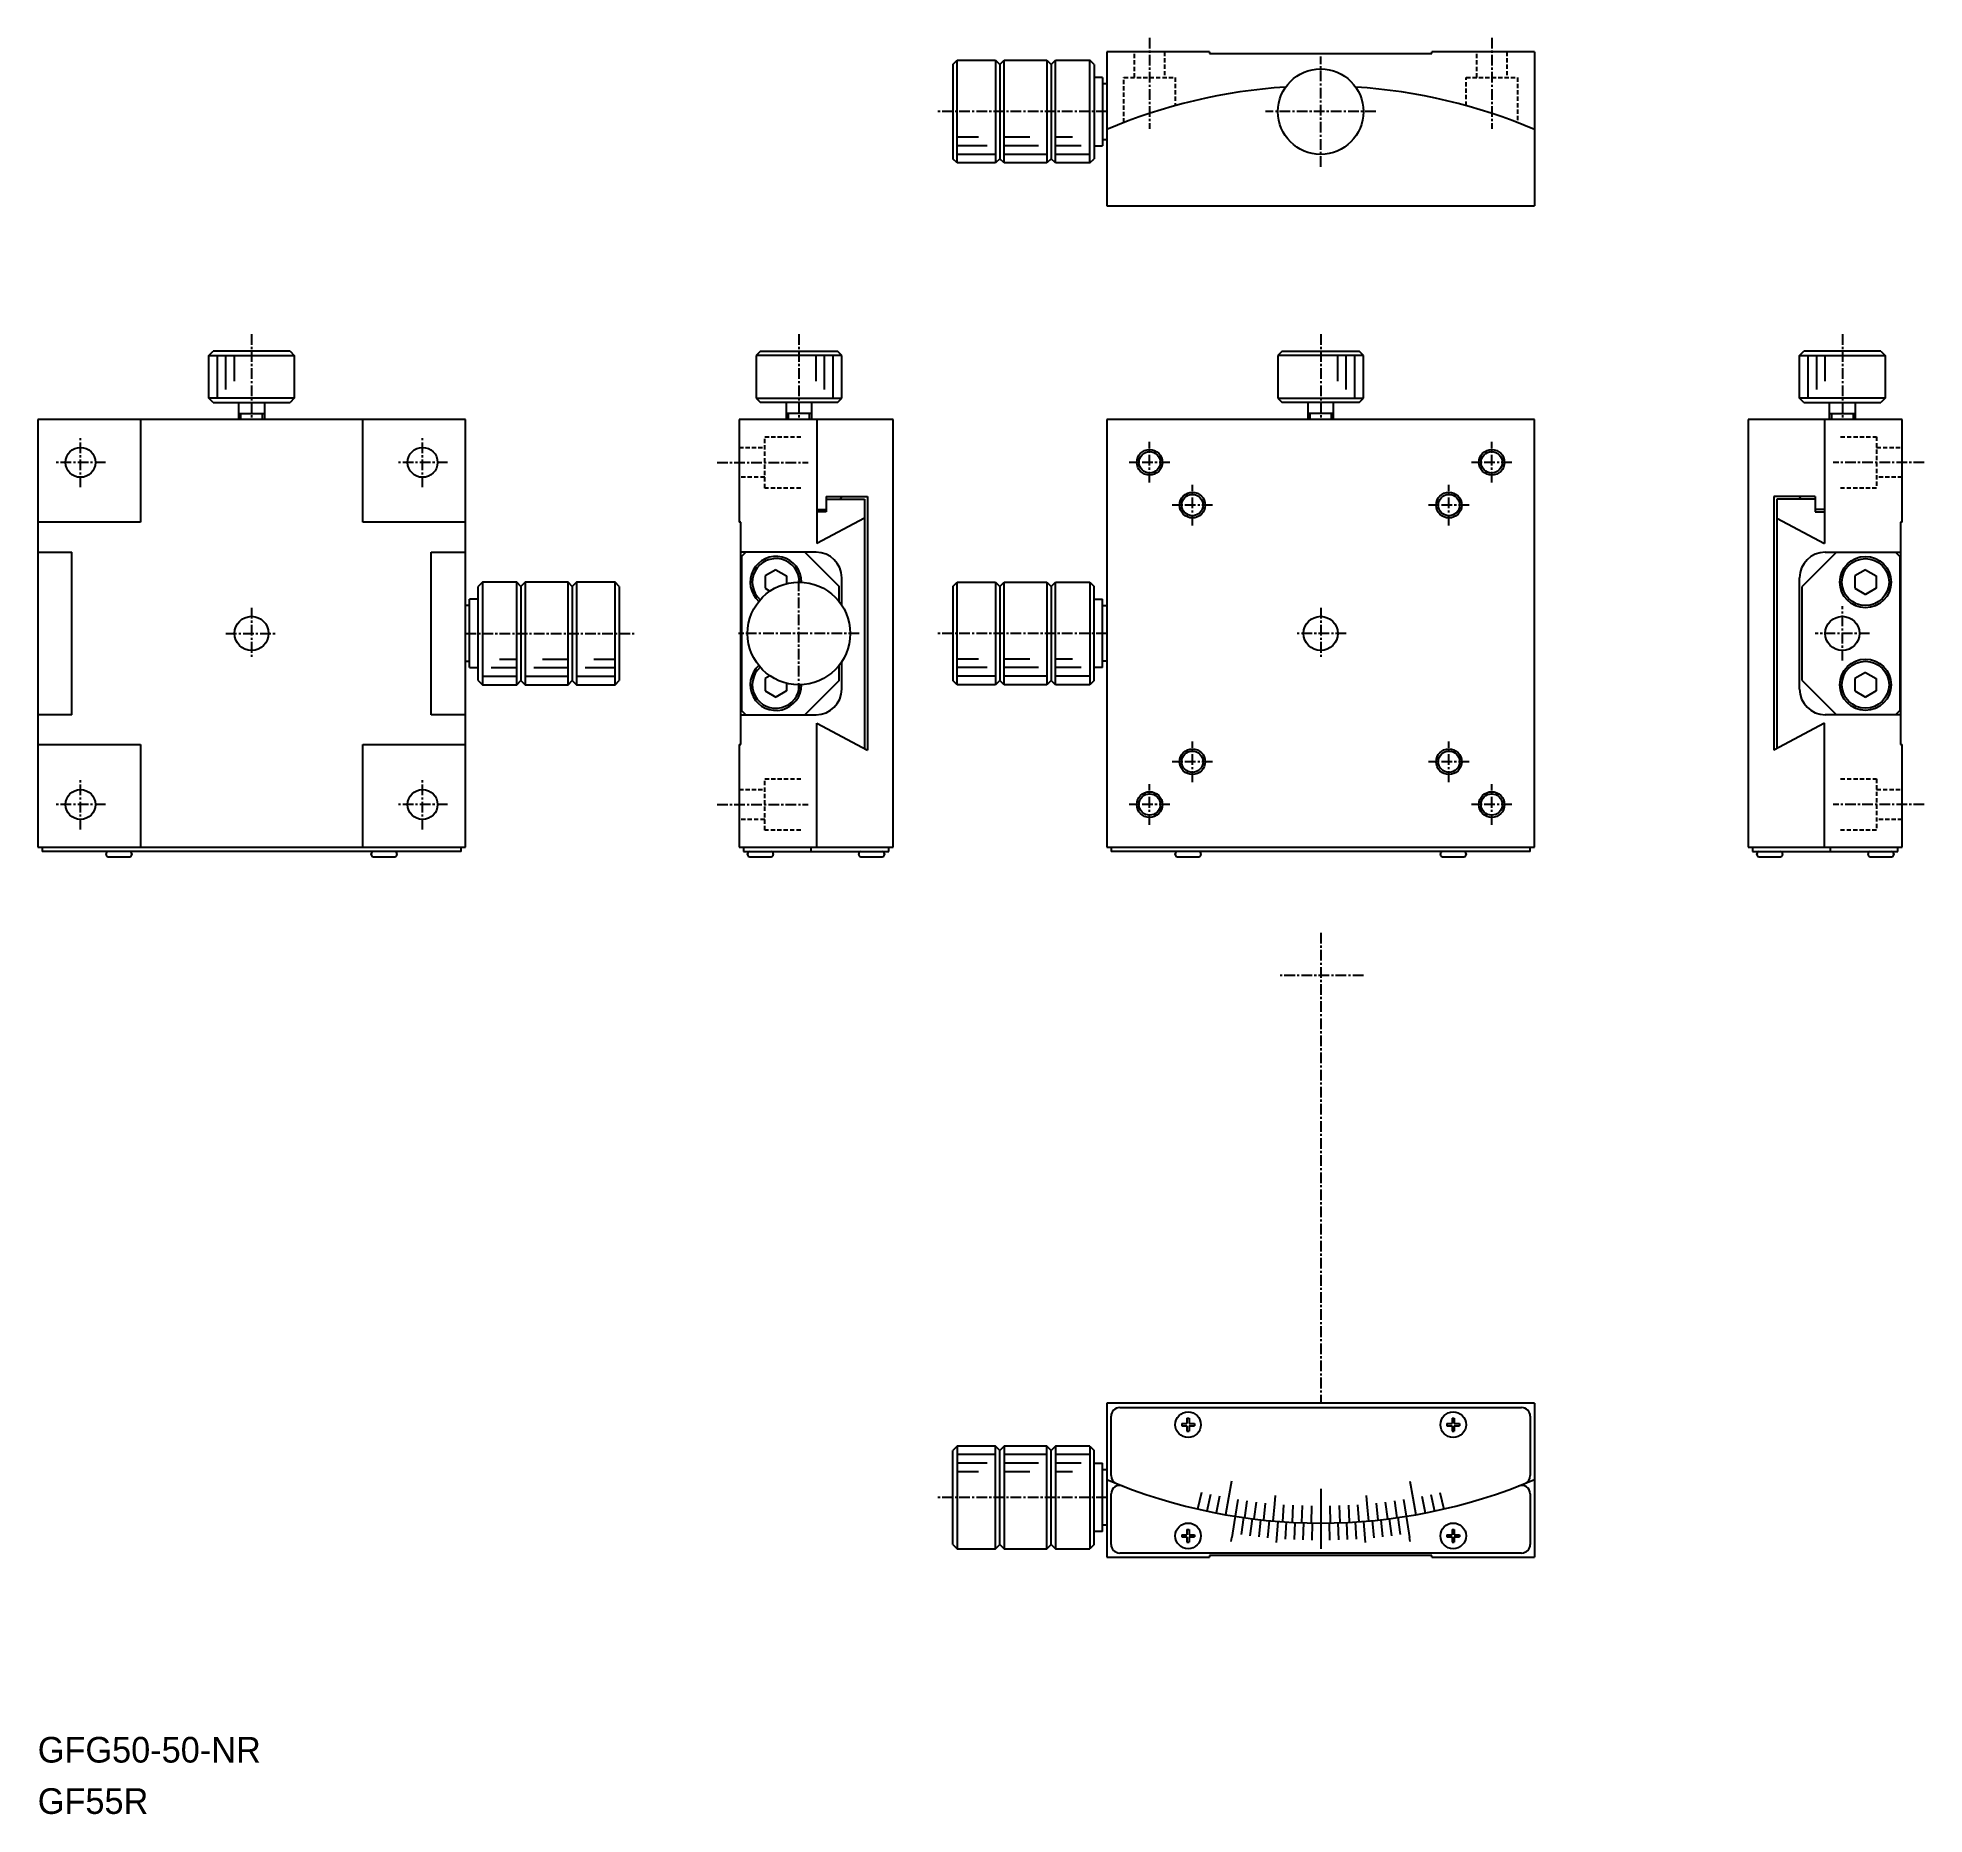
# Model space of a CAD drawing. Extents: x 653 to 874, y 39 to 247.
import ezdxf

# ---------------------------------------------------------------- set-up
doc = ezdxf.new("R2010")
doc.units = 0
doc.linetypes.add('CENTER', pattern=[2, 1.25, -0.25, 0.25, -0.25])
doc.linetypes.add('DASHED', pattern=[0.75, 0.5, -0.25])
doc.layers.get('0').update_dxf_attribs({"linetype": 'CONTINUOUS'})
doc.layers.add('CENTER', color=1, linetype='CENTER')

msp = doc.modelspace()

# ---------------------------------------------------------------- linework, layer by layer
at = {"color": 7, "linetype": 'CONTINUOUS'}
for p, q in [((790.16, 245.02), (778.16, 245.02)), ((778.16, 245.02), (778.16, 227.02)), ((790.16, 245.02), (790.16, 244.82)), ((816.16, 244.82), (816.16, 245.02)), ((828.16, 245.02), (816.16, 245.02)), ((828.16, 245.02), (828.16, 227.02)), ((760.16, 243.52), (760.66, 244.02)), ((760.16, 243.52), (760.16, 232.52)), ((760.66, 244.02), (765.16, 244.02)), ((765.16, 244.02), (765.66, 243.52)), ((765.66, 243.52), (766.16, 244.02)), ((765.66, 243.52), (765.66, 232.52)), ((766.16, 244.02), (771.16, 244.02)), ((771.16, 244.02), (771.66, 243.52)), ((771.66, 243.52), (772.16, 244.02)), ((771.66, 243.52), (771.66, 232.52)), ((772.16, 244.02), (776.16, 244.02)), ((776.66, 243.52), (776.16, 244.02)), ((776.66, 243.52), (776.66, 232.52)), ((790.16, 244.82), (816.16, 244.82)), ((777.66, 242.02), (776.66, 242.02)), ((777.66, 242.02), (777.66, 234.02)), ((778.16, 241.27), (777.66, 241.27)), ((776.66, 234.02), (777.66, 234.02)), ((777.66, 234.77), (778.16, 234.77)), ((760.66, 232.02), (760.16, 232.52)), ((765.16, 232.02), (760.66, 232.02)), ((765.66, 232.52), (765.16, 232.02)), ((766.16, 232.02), (765.66, 232.52)), ((771.16, 232.02), (766.16, 232.02)), ((771.66, 232.52), (771.16, 232.02)), ((772.16, 232.02), (771.66, 232.52)), ((776.16, 232.02), (772.16, 232.02)), ((776.16, 232.02), (776.66, 232.52)), ((778.16, 227.02), (828.16, 227.02)), ((673.16, 209.52), (673.66, 210.02)), ((682.66, 210.02), (673.66, 210.02)), ((682.66, 210.02), (683.16, 209.52)), ((737.66, 210.02), (737.16, 209.52)), ((737.66, 210.02), (746.66, 210.02)), ((747.16, 209.52), (746.66, 210.02)), ((798.66, 210.02), (798.16, 209.52)), ((798.66, 210.02), (807.66, 210.02)), ((808.16, 209.52), (807.66, 210.02)), ((859.16, 209.52), (859.66, 210.02)), ((868.66, 210.02), (859.66, 210.02)), ((868.66, 210.02), (869.16, 209.52)), ((673.16, 204.52), (673.16, 209.52)), ((683.16, 209.52), (683.16, 204.52)), ((737.16, 209.52), (737.16, 204.52)), ((747.16, 204.52), (747.16, 209.52)), ((798.16, 209.52), (798.16, 204.52)), ((808.16, 204.52), (808.16, 209.52)), ((859.16, 204.52), (859.16, 209.52)), ((869.16, 209.52), (869.16, 204.52)), ((673.66, 204.02), (673.16, 204.52)), ((673.66, 204.02), (682.66, 204.02)), ((683.16, 204.52), (682.66, 204.02)), ((737.16, 204.52), (737.66, 204.02)), ((746.66, 204.02), (737.66, 204.02)), ((746.66, 204.02), (747.16, 204.52)), ((798.16, 204.52), (798.66, 204.02)), ((807.66, 204.02), (798.66, 204.02)), ((807.66, 204.02), (808.16, 204.52)), ((859.66, 204.02), (859.16, 204.52)), ((859.66, 204.02), (868.66, 204.02)), ((869.16, 204.52), (868.66, 204.02)), ((653.16, 202.02), (653.16, 152.02)), ((703.16, 202.02), (653.16, 202.02)), ((665.16, 202.02), (665.16, 190.02)), ((676.66, 202.72), (679.66, 202.72)), ((676.91, 202.72), (677.87, 202.72)), ((677.9, 202.72), (678.16, 202.72)), ((678.31, 202.72), (679.41, 202.72)), ((691.16, 190.02), (691.16, 202.02)), ((703.16, 152.02), (703.16, 202.02)), ((753.16, 202.02), (735.16, 202.02)), ((735.16, 202.02), (735.16, 190.02)), ((743.66, 202.72), (740.66, 202.72)), ((742.01, 202.72), (740.91, 202.72)), ((742.42, 202.72), (742.16, 202.72)), ((743.41, 202.72), (742.45, 202.72)), ((744.24, 202.02), (744.24, 187.53)), ((753.16, 152.02), (753.16, 202.02)), ((828.16, 202.02), (778.16, 202.02)), ((778.16, 202.02), (778.16, 152.02)), ((804.66, 202.72), (801.66, 202.72)), ((803.01, 202.72), (801.91, 202.72)), ((803.42, 202.72), (803.16, 202.72)), ((804.41, 202.72), (803.45, 202.72)), ((828.16, 152.02), (828.16, 202.02)), ((871.16, 202.02), (853.16, 202.02)), ((853.16, 202.02), (853.16, 152.02)), ((862.07, 202.02), (862.07, 187.53)), ((862.66, 202.72), (865.66, 202.72)), ((862.91, 202.72), (863.87, 202.72)), ((863.9, 202.72), (864.16, 202.72)), ((864.31, 202.72), (865.41, 202.72)), ((871.16, 190.02), (871.16, 202.02)), ((745.33, 193.02), (750.16, 193.02)), ((745.33, 193.02), (745.33, 191.22)), ((745.33, 192.72), (749.83, 192.72)), ((746.96, 192.72), (747.26, 193.02)), ((749.83, 192.72), (749.83, 163.56)), ((750.16, 193.02), (750.16, 163.38)), ((860.99, 193.02), (856.16, 193.02)), ((856.16, 193.02), (856.16, 163.38)), ((860.99, 192.72), (856.49, 192.72)), ((856.49, 192.72), (856.49, 163.56)), ((859.36, 192.72), (859.06, 193.02)), ((860.99, 193.02), (860.99, 191.22)), ((665.16, 190.02), (653.16, 190.02)), ((703.16, 190.02), (691.16, 190.02)), ((735.36, 190.02), (735.16, 190.02)), ((735.36, 164.02), (735.36, 190.02)), ((744.24, 191.52), (745.33, 191.52)), ((745.33, 191.22), (744.24, 191.22)), ((749.83, 190.49), (744.24, 187.53)), ((856.49, 190.49), (862.07, 187.53)), ((862.07, 191.52), (860.99, 191.52)), ((860.99, 191.22), (862.07, 191.22)), ((871.16, 190.02), (870.96, 190.02)), ((870.96, 190.02), (870.96, 164.02)), ((653.16, 186.52), (657.16, 186.52)), ((657.16, 167.52), (657.16, 186.52)), ((699.16, 186.52), (703.16, 186.52)), ((699.16, 167.52), (699.16, 186.52)), ((744.16, 186.52), (735.36, 186.52)), ((735.46, 186.02), (735.96, 186.52)), ((735.46, 186.02), (735.46, 168.02)), ((742.86, 186.52), (746.86, 182.52)), ((863.46, 186.52), (859.46, 182.52)), ((862.16, 186.52), (870.96, 186.52)), ((870.86, 186.02), (870.36, 186.52)), ((870.86, 186.02), (870.86, 168.02)), ((739.46, 184.46), (738.21, 183.74)), ((738.21, 183.74), (738.21, 182.3)), ((739.46, 184.46), (740.71, 183.74)), ((740.71, 183.74), (740.71, 182.84)), ((747.16, 180.34), (747.16, 183.52)), ((859.16, 170.52), (859.16, 183.52)), ((866.86, 184.46), (865.61, 183.74)), ((865.61, 183.74), (865.61, 182.3)), ((866.86, 184.46), (868.11, 183.74)), ((868.11, 183.74), (868.11, 182.3)), ((703.66, 173.02), (703.66, 181.02)), ((704.66, 181.02), (703.66, 181.02)), ((705.16, 183.02), (704.66, 182.52)), ((704.66, 171.52), (704.66, 182.52)), ((709.16, 183.02), (705.16, 183.02)), ((709.66, 182.52), (709.16, 183.02)), ((710.16, 183.02), (709.66, 182.52)), ((709.66, 182.52), (709.66, 171.52)), ((715.16, 183.02), (710.16, 183.02)), ((715.66, 182.52), (715.16, 183.02)), ((716.16, 183.02), (715.66, 182.52)), ((715.66, 182.52), (715.66, 171.52)), ((720.66, 183.02), (716.16, 183.02)), ((721.16, 182.52), (720.66, 183.02)), ((721.16, 182.52), (721.16, 171.52)), ((738.21, 182.3), (738.77, 181.97)), ((746.86, 180.75), (746.86, 182.52)), ((760.16, 182.52), (760.66, 183.02)), ((760.16, 182.52), (760.16, 171.52)), ((760.66, 183.02), (765.16, 183.02)), ((765.16, 183.02), (765.66, 182.52)), ((765.66, 182.52), (766.16, 183.02)), ((765.66, 182.52), (765.66, 171.52)), ((766.16, 183.02), (771.16, 183.02)), ((771.16, 183.02), (771.66, 182.52)), ((771.66, 182.52), (772.16, 183.02)), ((771.66, 182.52), (771.66, 171.52)), ((772.16, 183.02), (776.16, 183.02)), ((776.16, 183.02), (776.66, 182.52)), ((776.66, 171.52), (776.66, 182.52)), ((776.66, 181.02), (777.66, 181.02)), ((777.66, 173.02), (777.66, 181.02)), ((859.46, 171.52), (859.46, 182.52)), ((865.61, 182.3), (866.86, 181.58)), ((868.11, 182.3), (866.86, 181.58)), ((703.66, 180.27), (703.16, 180.27)), ((777.66, 180.27), (778.16, 180.27)), ((703.16, 173.77), (703.66, 173.77)), ((703.66, 173.02), (704.66, 173.02)), ((738.77, 172.07), (738.21, 171.74)), ((746.86, 171.52), (746.86, 173.29)), ((747.16, 170.52), (747.16, 173.7)), ((777.66, 173.02), (776.66, 173.02)), ((778.16, 173.77), (777.66, 173.77)), ((866.86, 172.46), (865.61, 171.74)), ((866.86, 172.46), (868.11, 171.74)), ((704.66, 171.52), (705.16, 171.02)), ((705.16, 171.02), (709.16, 171.02)), ((709.16, 171.02), (709.66, 171.52)), ((709.66, 171.52), (710.16, 171.02)), ((710.16, 171.02), (715.16, 171.02)), ((715.16, 171.02), (715.66, 171.52)), ((715.66, 171.52), (716.16, 171.02)), ((716.16, 171.02), (720.66, 171.02)), ((720.66, 171.02), (721.16, 171.52)), ((738.21, 171.74), (738.21, 170.3)), ((738.21, 170.3), (739.46, 169.58)), ((740.71, 170.3), (739.46, 169.58)), ((740.71, 171.2), (740.71, 170.3)), ((746.86, 171.52), (742.86, 167.52)), ((760.66, 171.02), (760.16, 171.52)), ((765.16, 171.02), (760.66, 171.02)), ((765.66, 171.52), (765.16, 171.02)), ((766.16, 171.02), (765.66, 171.52)), ((771.16, 171.02), (766.16, 171.02)), ((771.66, 171.52), (771.16, 171.02)), ((772.16, 171.02), (771.66, 171.52)), ((776.16, 171.02), (772.16, 171.02)), ((776.66, 171.52), (776.16, 171.02)), ((859.46, 171.52), (863.46, 167.52)), ((865.61, 171.74), (865.61, 170.3)), ((865.61, 170.3), (866.86, 169.58)), ((868.11, 170.3), (866.86, 169.58)), ((868.11, 171.74), (868.11, 170.3)), ((735.96, 167.52), (735.46, 168.02)), ((870.36, 167.52), (870.86, 168.02)), ((657.16, 167.52), (653.16, 167.52)), ((703.16, 167.52), (699.16, 167.52)), ((735.36, 167.52), (744.16, 167.52)), ((744.24, 152.02), (744.24, 166.52)), ((744.24, 166.52), (750.16, 163.38)), ((862.07, 166.52), (856.16, 163.38)), ((862.07, 152.02), (862.07, 166.52)), ((870.96, 167.52), (862.16, 167.52)), ((653.16, 164.02), (665.16, 164.02)), ((665.16, 164.02), (665.16, 152.02)), ((691.16, 164.02), (703.16, 164.02)), ((691.16, 152.02), (691.16, 164.02)), ((735.16, 164.02), (735.36, 164.02)), ((735.16, 164.02), (735.16, 152.02)), ((870.96, 164.02), (871.16, 164.02)), ((871.16, 152.02), (871.16, 164.02)), ((653.16, 152.02), (703.16, 152.02)), ((653.66, 152.02), (653.66, 151.52)), ((702.66, 151.52), (653.66, 151.52)), ((661.16, 151.17), (661.16, 151.27)), ((661.41, 150.92), (663.91, 150.92)), ((664.16, 151.27), (664.16, 151.17)), ((692.16, 151.17), (692.16, 151.27)), ((692.41, 150.92), (694.91, 150.92)), ((695.16, 151.27), (695.16, 151.17)), ((702.66, 151.52), (702.66, 152.02)), ((735.16, 152.02), (753.16, 152.02)), ((735.66, 152.02), (735.66, 151.52)), ((735.66, 151.52), (736.66, 151.52)), ((736.16, 151.17), (736.16, 151.27)), ((736.41, 150.92), (738.91, 150.92)), ((736.66, 151.52), (738.66, 151.52)), ((738.66, 151.52), (749.66, 151.52)), ((739.16, 151.27), (739.16, 151.17)), ((743.56, 152.02), (743.56, 151.52)), ((749.16, 151.17), (749.16, 151.27)), ((749.41, 150.92), (751.91, 150.92)), ((749.66, 151.52), (751.66, 151.52)), ((751.66, 151.52), (752.66, 151.52)), ((752.16, 151.27), (752.16, 151.17)), ((752.66, 151.52), (752.66, 152.02)), ((778.16, 152.02), (828.16, 152.02)), ((778.66, 152.02), (778.66, 151.52)), ((827.66, 151.52), (778.66, 151.52)), ((786.16, 151.17), (786.16, 151.27)), ((786.41, 150.92), (788.91, 150.92)), ((789.16, 151.27), (789.16, 151.17)), ((817.16, 151.17), (817.16, 151.27)), ((817.41, 150.92), (819.91, 150.92)), ((820.16, 151.27), (820.16, 151.17)), ((827.66, 151.52), (827.66, 152.02)), ((853.16, 152.02), (871.16, 152.02)), ((853.66, 152.02), (853.66, 151.52)), ((853.66, 151.52), (862.54, 151.52)), ((854.16, 151.17), (854.16, 151.27)), ((854.41, 150.92), (856.91, 150.92)), ((857.16, 151.27), (857.16, 151.17)), ((862.54, 151.52), (870.66, 151.52)), ((862.76, 151.52), (862.76, 152.02)), ((867.16, 151.17), (867.16, 151.27)), ((867.41, 150.92), (869.91, 150.92)), ((870.16, 151.27), (870.16, 151.17)), ((870.66, 151.52), (870.66, 152.02)), ((828.16, 87.02), (778.16, 87.02)), ((778.16, 87.02), (778.16, 69.02)), ((779.66, 86.52), (826.66, 86.52)), ((828.16, 87.02), (828.16, 69.02)), ((778.66, 78.57), (778.66, 85.52)), ((827.66, 85.52), (827.66, 78.57)), ((760.66, 82.02), (760.16, 81.52)), ((765.16, 82.02), (760.66, 82.02)), ((765.66, 81.52), (765.16, 82.02)), ((766.16, 82.02), (765.66, 81.52)), ((771.16, 82.02), (766.16, 82.02)), ((771.66, 81.52), (771.16, 82.02)), ((772.16, 82.02), (771.66, 81.52)), ((776.16, 82.02), (772.16, 82.02)), ((776.16, 82.02), (776.66, 81.52)), ((760.16, 70.52), (760.16, 81.52)), ((765.66, 70.52), (765.66, 81.52)), ((771.66, 70.52), (771.66, 81.52)), ((776.66, 70.52), (776.66, 81.52)), ((776.66, 80.02), (777.66, 80.02)), ((777.66, 72.02), (777.66, 80.02)), ((777.66, 79.27), (778.16, 79.27)), ((778.66, 70.52), (778.66, 76.42)), ((827.66, 76.42), (827.66, 70.52)), ((777.66, 72.02), (776.66, 72.02)), ((778.16, 72.77), (777.66, 72.77)), ((760.16, 70.52), (760.66, 70.02)), ((760.66, 70.02), (765.16, 70.02)), ((765.16, 70.02), (765.66, 70.52)), ((765.66, 70.52), (766.16, 70.02)), ((766.16, 70.02), (771.16, 70.02)), ((771.16, 70.02), (771.66, 70.52)), ((771.66, 70.52), (772.16, 70.02)), ((772.16, 70.02), (776.16, 70.02)), ((776.66, 70.52), (776.16, 70.02)), ((778.16, 69.02), (790.16, 69.02)), ((826.66, 69.52), (779.66, 69.52)), ((790.16, 69.22), (790.16, 69.02)), ((816.16, 69.22), (790.16, 69.22)), ((816.16, 69.02), (816.16, 69.22)), ((816.16, 69.02), (828.16, 69.02))]:
    msp.add_line(p, q, dxfattribs=at)
at = {"color": 3, "linetype": 'DASHED'}
for p, q in [((781.41, 242.02), (781.41, 245.02)), ((784.91, 245.02), (784.91, 242.02)), ((821.41, 242.02), (821.41, 245.02)), ((824.91, 245.02), (824.91, 242.02)), ((780.16, 242.02), (786.16, 242.02)), ((780.16, 236.74), (780.16, 242.02)), ((786.16, 242.02), (786.16, 238.72)), ((820.16, 242.02), (826.16, 242.02)), ((820.16, 238.72), (820.16, 242.02)), ((826.16, 242.02), (826.16, 236.74)), ((735.16, 198.77), (738.16, 198.77)), ((738.16, 194.02), (738.16, 200.02)), ((738.16, 200.02), (742.37, 200.02)), ((863.95, 200.02), (868.16, 200.02)), ((868.16, 200.02), (868.16, 194.02)), ((868.16, 198.77), (871.16, 198.77)), ((738.16, 195.27), (735.16, 195.27)), ((871.16, 195.27), (868.16, 195.27)), ((742.37, 194.02), (738.16, 194.02)), ((868.16, 194.02), (863.95, 194.02)), ((738.16, 154.02), (738.16, 160.02)), ((738.16, 160.02), (742.37, 160.02)), ((863.95, 160.02), (868.16, 160.02)), ((868.16, 160.02), (868.16, 154.02)), ((735.16, 158.77), (738.16, 158.77)), ((868.16, 158.77), (871.16, 158.77)), ((738.16, 155.27), (735.16, 155.27)), ((871.16, 155.27), (868.16, 155.27)), ((742.37, 154.02), (738.16, 154.02)), ((868.16, 154.02), (863.95, 154.02))]:
    msp.add_line(p, q, dxfattribs=at)
at = {"color": 3, "linetype": 'CONTINUOUS'}
for p, q in [((760.66, 232.02), (760.66, 244.02)), ((765.16, 244.02), (765.16, 232.02)), ((766.16, 232.02), (766.16, 244.02)), ((771.16, 244.02), (771.16, 232.02)), ((772.16, 232.02), (772.16, 244.02)), ((776.16, 232.02), (776.16, 244.02)), ((763.16, 235.02), (760.66, 235.02)), ((764.16, 234.02), (760.66, 234.02)), ((769.16, 235.02), (766.16, 235.02)), ((770.16, 234.02), (766.16, 234.02)), ((774.16, 235.02), (772.16, 235.02)), ((775.16, 234.02), (772.16, 234.02)), ((765.16, 233.02), (760.66, 233.02)), ((771.16, 233.02), (766.16, 233.02)), ((776.16, 233.02), (772.16, 233.02)), ((673.16, 209.52), (683.16, 209.52)), ((674.16, 204.52), (674.16, 209.52)), ((675.16, 205.52), (675.16, 209.52)), ((676.16, 206.52), (676.16, 209.52)), ((747.16, 209.52), (737.16, 209.52)), ((744.16, 206.52), (744.16, 209.52)), ((745.16, 205.52), (745.16, 209.52)), ((746.16, 204.52), (746.16, 209.52)), ((808.16, 209.52), (798.16, 209.52)), ((805.16, 206.52), (805.16, 209.52)), ((806.16, 205.52), (806.16, 209.52)), ((807.16, 204.52), (807.16, 209.52)), ((859.16, 209.52), (869.16, 209.52)), ((860.16, 204.52), (860.16, 209.52)), ((861.16, 205.52), (861.16, 209.52)), ((862.16, 206.52), (862.16, 209.52)), ((683.16, 204.52), (673.16, 204.52)), ((676.66, 202.02), (676.66, 204.02)), ((679.66, 204.02), (679.66, 202.02)), ((737.16, 204.52), (747.16, 204.52)), ((740.66, 204.02), (740.66, 202.02)), ((743.66, 202.02), (743.66, 204.02)), ((798.16, 204.52), (808.16, 204.52)), ((801.66, 204.02), (801.66, 202.02)), ((804.66, 202.02), (804.66, 204.02)), ((869.16, 204.52), (859.16, 204.52)), ((862.66, 202.02), (862.66, 204.02)), ((865.66, 204.02), (865.66, 202.02)), ((676.91, 202.02), (676.91, 202.72)), ((679.41, 202.72), (679.41, 202.02)), ((740.91, 202.72), (740.91, 202.02)), ((743.41, 202.02), (743.41, 202.72)), ((801.91, 202.72), (801.91, 202.02)), ((804.41, 202.02), (804.41, 202.72)), ((862.91, 202.02), (862.91, 202.72)), ((865.41, 202.72), (865.41, 202.02)), ((705.16, 183.02), (705.16, 171.02)), ((709.16, 171.02), (709.16, 183.02)), ((710.16, 183.02), (710.16, 171.02)), ((715.16, 171.02), (715.16, 183.02)), ((716.16, 183.02), (716.16, 171.02)), ((720.66, 171.02), (720.66, 183.02)), ((760.66, 171.02), (760.66, 183.02)), ((765.16, 183.02), (765.16, 171.02)), ((766.16, 171.02), (766.16, 183.02)), ((771.16, 183.02), (771.16, 171.02)), ((772.16, 171.02), (772.16, 183.02)), ((776.16, 183.02), (776.16, 171.02)), ((706.16, 173.02), (709.16, 173.02)), ((707.16, 174.02), (709.16, 174.02)), ((711.16, 173.02), (715.16, 173.02)), ((712.16, 174.02), (715.16, 174.02)), ((717.16, 173.02), (720.66, 173.02)), ((718.16, 174.02), (720.66, 174.02)), ((763.16, 174.02), (760.66, 174.02)), ((764.16, 173.02), (760.66, 173.02)), ((769.16, 174.02), (766.16, 174.02)), ((770.16, 173.02), (766.16, 173.02)), ((774.16, 174.02), (772.16, 174.02)), ((775.16, 173.02), (772.16, 173.02)), ((705.16, 172.02), (709.16, 172.02)), ((710.16, 172.02), (715.16, 172.02)), ((716.16, 172.02), (720.66, 172.02)), ((765.16, 172.02), (760.66, 172.02)), ((771.16, 172.02), (766.16, 172.02)), ((776.16, 172.02), (772.16, 172.02)), ((786.91, 84.65), (787.53, 84.65)), ((786.91, 84.65), (786.91, 84.4)), ((786.91, 84.4), (787.53, 84.4)), ((787.53, 85.27), (787.78, 85.27)), ((787.53, 85.27), (787.53, 84.65)), ((787.53, 84.4), (787.53, 83.77)), ((787.78, 85.27), (787.78, 84.65)), ((787.78, 84.65), (788.41, 84.65)), ((787.78, 84.4), (787.78, 83.77)), ((787.78, 84.4), (788.41, 84.4)), ((788.41, 84.65), (788.41, 84.4)), ((817.91, 84.65), (818.53, 84.65)), ((817.91, 84.65), (817.91, 84.4)), ((817.91, 84.4), (818.53, 84.4)), ((818.53, 85.27), (818.78, 85.27)), ((818.53, 85.27), (818.53, 84.65)), ((818.53, 84.4), (818.53, 83.77)), ((818.78, 85.27), (818.78, 84.65)), ((818.78, 84.65), (819.41, 84.65)), ((818.78, 84.4), (818.78, 83.77)), ((818.78, 84.4), (819.41, 84.4)), ((819.41, 84.65), (819.41, 84.4)), ((760.66, 82.02), (760.66, 70.02)), ((765.16, 70.02), (765.16, 82.02)), ((766.16, 82.02), (766.16, 70.02)), ((771.16, 70.02), (771.16, 82.02)), ((772.16, 82.02), (772.16, 70.02)), ((776.16, 82.02), (776.16, 70.02)), ((787.53, 83.77), (787.78, 83.77)), ((818.53, 83.77), (818.78, 83.77)), ((765.16, 81.02), (760.66, 81.02)), ((764.16, 80.02), (760.66, 80.02)), ((771.16, 81.02), (766.16, 81.02)), ((770.16, 80.02), (766.16, 80.02)), ((776.16, 81.02), (772.16, 81.02)), ((775.16, 80.02), (772.16, 80.02)), ((763.16, 79.02), (760.66, 79.02)), ((769.16, 79.02), (766.16, 79.02)), ((774.16, 79.02), (772.16, 79.02)), ((792.74, 77.93), (792.39, 75.96)), ((813.58, 77.93), (813.93, 75.96)), ((789.21, 76.61), (788.76, 74.66)), ((790.27, 76.37), (789.85, 74.42)), ((791.33, 76.16), (790.95, 74.2)), ((792.39, 75.96), (792.05, 73.99)), ((793.46, 75.78), (793.15, 73.81)), ((794.53, 75.62), (794.25, 73.64)), ((795.6, 75.48), (795.36, 73.5)), ((796.68, 75.36), (796.47, 73.37)), ((797.76, 75.26), (797.58, 73.26)), ((797.84, 76.25), (797.76, 75.26)), ((798.83, 75.17), (798.7, 73.18)), ((799.91, 75.11), (799.81, 73.11)), ((801, 75.06), (800.93, 73.06)), ((802.08, 75.03), (802.04, 73.03)), ((803.16, 77.02), (803.16, 70.02)), ((804.24, 75.03), (804.28, 73.03)), ((805.32, 75.06), (805.39, 73.06)), ((806.4, 75.11), (806.51, 73.11)), ((807.48, 75.17), (807.62, 73.18)), ((808.48, 76.25), (808.56, 75.26)), ((808.56, 75.26), (808.74, 73.26)), ((809.64, 75.36), (809.85, 73.37)), ((810.72, 75.48), (810.96, 73.5)), ((811.79, 75.62), (812.07, 73.64)), ((812.86, 75.78), (813.17, 73.81)), ((813.93, 75.96), (814.27, 73.99)), ((814.99, 76.16), (815.37, 74.2)), ((816.05, 76.37), (816.47, 74.42)), ((817.11, 76.61), (817.56, 74.66)), ((793.15, 73.81), (792.84, 71.83)), ((794.14, 73.66), (793.86, 71.68)), ((795.14, 73.52), (794.89, 71.54)), ((796.14, 73.41), (795.92, 71.42)), ((797.14, 73.3), (796.95, 71.31)), ((798.14, 73.22), (797.98, 71.22)), ((799.14, 73.15), (799.02, 71.15)), ((800.14, 73.09), (800.05, 71.09)), ((801.15, 73.05), (801.09, 71.05)), ((802.15, 73.03), (802.12, 71.03)), ((804.17, 73.03), (804.2, 71.03)), ((805.17, 73.05), (805.23, 71.05)), ((806.17, 73.09), (806.27, 71.09)), ((807.18, 73.15), (807.3, 71.15)), ((808.18, 73.22), (808.34, 71.22)), ((809.18, 73.3), (809.37, 71.31)), ((810.18, 73.41), (810.4, 71.42)), ((811.18, 73.52), (811.43, 71.54)), ((812.18, 73.66), (812.46, 71.68)), ((813.17, 73.81), (813.48, 71.83)), ((786.91, 71.65), (787.53, 71.65)), ((786.91, 71.65), (786.91, 71.4)), ((786.91, 71.4), (787.53, 71.4)), ((787.53, 72.27), (787.78, 72.27)), ((787.53, 72.27), (787.53, 71.65)), ((787.53, 71.4), (787.53, 70.77)), ((787.53, 70.77), (787.78, 70.77)), ((787.78, 72.27), (787.78, 71.65)), ((787.78, 71.65), (788.41, 71.65)), ((787.78, 71.4), (787.78, 70.77)), ((787.78, 71.4), (788.41, 71.4)), ((788.41, 71.65), (788.41, 71.4)), ((792.68, 70.85), (792.76, 71.34)), ((792.84, 71.83), (792.76, 71.34)), ((797.98, 71.22), (797.94, 70.73)), ((808.34, 71.22), (808.38, 70.73)), ((813.48, 71.83), (813.56, 71.34)), ((813.64, 70.85), (813.56, 71.34)), ((817.91, 71.65), (818.53, 71.65)), ((817.91, 71.65), (817.91, 71.4)), ((817.91, 71.4), (818.53, 71.4)), ((818.53, 72.27), (818.78, 72.27)), ((818.53, 72.27), (818.53, 71.65)), ((818.53, 71.4), (818.53, 70.77)), ((818.53, 70.77), (818.78, 70.77)), ((818.78, 72.27), (818.78, 71.65)), ((818.78, 71.65), (819.41, 71.65)), ((818.78, 71.4), (818.78, 70.77)), ((818.78, 71.4), (819.41, 71.4)), ((819.41, 71.65), (819.41, 71.4))]:
    msp.add_line(p, q, dxfattribs=at)
at = {"color": 7, "linetype": 'CONTINUOUS'}
for centre, radius in [((803.16, 238.02), 5), ((658.16, 197.02), 1.75), ((698.16, 197.02), 1.75), ((866.86, 183.02), 3), ((866.86, 183.02), 2.75), ((742.16, 177.02), 6), ((678.16, 177.02), 2), ((803.16, 177.02), 2), ((864.16, 177.02), 2), ((866.86, 171.02), 3), ((866.86, 171.02), 2.75), ((658.16, 157.02), 1.75), ((698.16, 157.02), 1.75), ((787.66, 84.52), 1.5), ((818.66, 84.52), 1.5), ((787.66, 71.52), 1.5), ((818.66, 71.52), 1.5)]:
    msp.add_circle(centre, radius, dxfattribs=at)
at = {"color": 3, "linetype": 'CONTINUOUS'}
for centre, radius in [((783.16, 197.02), 1.5), ((823.16, 197.02), 1.5), ((783.16, 197.02), 1.25), ((823.16, 197.02), 1.25), ((788.16, 192.02), 1.5), ((788.16, 192.02), 1.25), ((818.16, 192.02), 1.5), ((818.16, 192.02), 1.25), ((788.16, 162.02), 1.5), ((788.16, 162.02), 1.25), ((818.16, 162.02), 1.5), ((818.16, 162.02), 1.25), ((783.16, 157.02), 1.5), ((783.16, 157.02), 1.25), ((823.16, 157.02), 1.5), ((823.16, 157.02), 1.25)]:
    msp.add_circle(centre, radius, dxfattribs=at)
at = {"color": 7, "linetype": 'CONTINUOUS'}
for centre, radius, start, end in [((803.16, 177.02), 64, 93.6686, 112.9934), ((803.16, 177.02), 64, 67.0066, 86.3314), ((739.46, 183.02), 3, 359.8567, 228.5988), ((739.46, 183.02), 2.75, 359.9957, 228.4598), ((744.16, 183.52), 3, 0, 90), ((862.16, 183.52), 3, 90, 180), ((739.46, 171.02), 3, 131.4012, 0.1433), ((739.46, 171.02), 2.75, 131.5402, 0.0043), ((744.16, 170.52), 3, 270, 0), ((862.16, 170.52), 3, 180, 270), ((661.41, 151.27), 0.25, 90, 180), ((661.41, 151.17), 0.25, 180, 270), ((663.91, 151.27), 0.25, 0, 90), ((663.91, 151.17), 0.25, 270, 0), ((692.41, 151.27), 0.25, 90, 180), ((692.41, 151.17), 0.25, 180, 270), ((694.91, 151.27), 0.25, 0, 90), ((694.91, 151.17), 0.25, 270, 0), ((736.41, 151.27), 0.25, 90, 180), ((736.41, 151.17), 0.25, 180, 270), ((738.91, 151.27), 0.25, 0, 90), ((738.91, 151.17), 0.25, 270, 0), ((749.41, 151.27), 0.25, 90, 180), ((749.41, 151.17), 0.25, 180, 270), ((751.91, 151.27), 0.25, 0, 90), ((751.91, 151.17), 0.25, 270, 0), ((786.41, 151.27), 0.25, 90, 180), ((786.41, 151.17), 0.25, 180, 270), ((788.91, 151.27), 0.25, 0, 90), ((788.91, 151.17), 0.25, 270, 0), ((817.41, 151.27), 0.25, 90, 180), ((817.41, 151.17), 0.25, 180, 270), ((819.91, 151.27), 0.25, 0, 90), ((819.91, 151.17), 0.25, 270, 0), ((854.41, 151.27), 0.25, 90, 180), ((854.41, 151.17), 0.25, 180, 270), ((856.91, 151.27), 0.25, 0, 90), ((856.91, 151.17), 0.25, 270, 0), ((867.41, 151.27), 0.25, 90, 180), ((867.41, 151.17), 0.25, 180, 270), ((869.91, 151.27), 0.25, 0, 90), ((869.91, 151.17), 0.25, 270, 0), ((779.66, 85.52), 1, 90, 180), ((826.66, 85.52), 1, 0, 90), ((803.16, 137.02), 64, 247.0066, 292.9934), ((779.66, 78.57), 1, 180, 248.0983), ((779.66, 76.42), 1, 68.8053, 180), ((826.66, 76.42), 1, 0, 111.1947), ((826.66, 78.57), 1, 291.9017, 0), ((779.66, 70.52), 1, 180, 270), ((826.66, 70.52), 1, 270, 0)]:
    msp.add_arc(centre, radius, start, end, dxfattribs=at)
at = {"layer": 'CENTER', "color": 1, "linetype": 'CENTER'}
for p, q in [((783.16, 246.66), (783.16, 236.02)), ((823.16, 246.66), (823.16, 236.02)), ((803.16, 231.57), (803.16, 244.47)), ((778.16, 238.02), (758.16, 238.02)), ((809.61, 238.02), (796.71, 238.02)), ((678.16, 212.02), (678.16, 202.02)), ((742.16, 212.02), (742.16, 202.02)), ((803.16, 212.02), (803.16, 202.02)), ((864.16, 212.02), (864.16, 202.02)), ((658.16, 194.1), (658.16, 199.95)), ((698.16, 194.1), (698.16, 199.95)), ((783.16, 194.65), (783.16, 199.4)), ((823.16, 194.65), (823.16, 199.4)), ((661.08, 197.02), (655.23, 197.02)), ((701.08, 197.02), (695.23, 197.02)), ((732.59, 197.02), (743.22, 197.02)), ((785.53, 197.02), (780.78, 197.02)), ((825.53, 197.02), (820.78, 197.02)), ((873.73, 197.02), (863.1, 197.02)), ((788.16, 189.65), (788.16, 194.4)), ((818.16, 189.65), (818.16, 194.4)), ((790.53, 192.02), (785.78, 192.02)), ((820.53, 192.02), (815.78, 192.02)), ((742.16, 169.97), (742.16, 184.07)), ((678.16, 180.02), (678.16, 174.02)), ((803.16, 180.02), (803.16, 174.02)), ((864.16, 173.85), (864.16, 180.19)), ((675.16, 177.02), (681.16, 177.02)), ((703.16, 177.02), (723.16, 177.02)), ((749.21, 177.02), (735.11, 177.02)), ((778.16, 177.02), (758.16, 177.02)), ((806.16, 177.02), (800.16, 177.02)), ((867.33, 177.02), (860.99, 177.02)), ((788.16, 159.65), (788.16, 164.4)), ((818.16, 159.65), (818.16, 164.4)), ((790.53, 162.02), (785.78, 162.02)), ((820.53, 162.02), (815.78, 162.02)), ((658.16, 154.1), (658.16, 159.95)), ((698.16, 154.1), (698.16, 159.95)), ((783.16, 154.65), (783.16, 159.4)), ((823.16, 154.65), (823.16, 159.4)), ((661.08, 157.02), (655.23, 157.02)), ((701.08, 157.02), (695.23, 157.02)), ((732.59, 157.02), (743.22, 157.02)), ((785.53, 157.02), (780.78, 157.02)), ((825.53, 157.02), (820.78, 157.02)), ((873.73, 157.02), (863.1, 157.02)), ((803.16, 142.02), (803.16, 87.02)), ((808.16, 137.02), (798.16, 137.02)), ((778.16, 76.02), (758.16, 76.02))]:
    msp.add_line(p, q, dxfattribs=at)

# ---------------------------------------------------------------- texts
at = {"color": 7, "linetype": 'CONTINUOUS'}
for s, p in [('GFG50-50-NR', (653.16, 45.02)), ('GF55R', (653.16, 39.02))]:
    msp.add_text(s, height=3, dxfattribs=at).set_placement(p)

doc.saveas('drawing.dxf')
